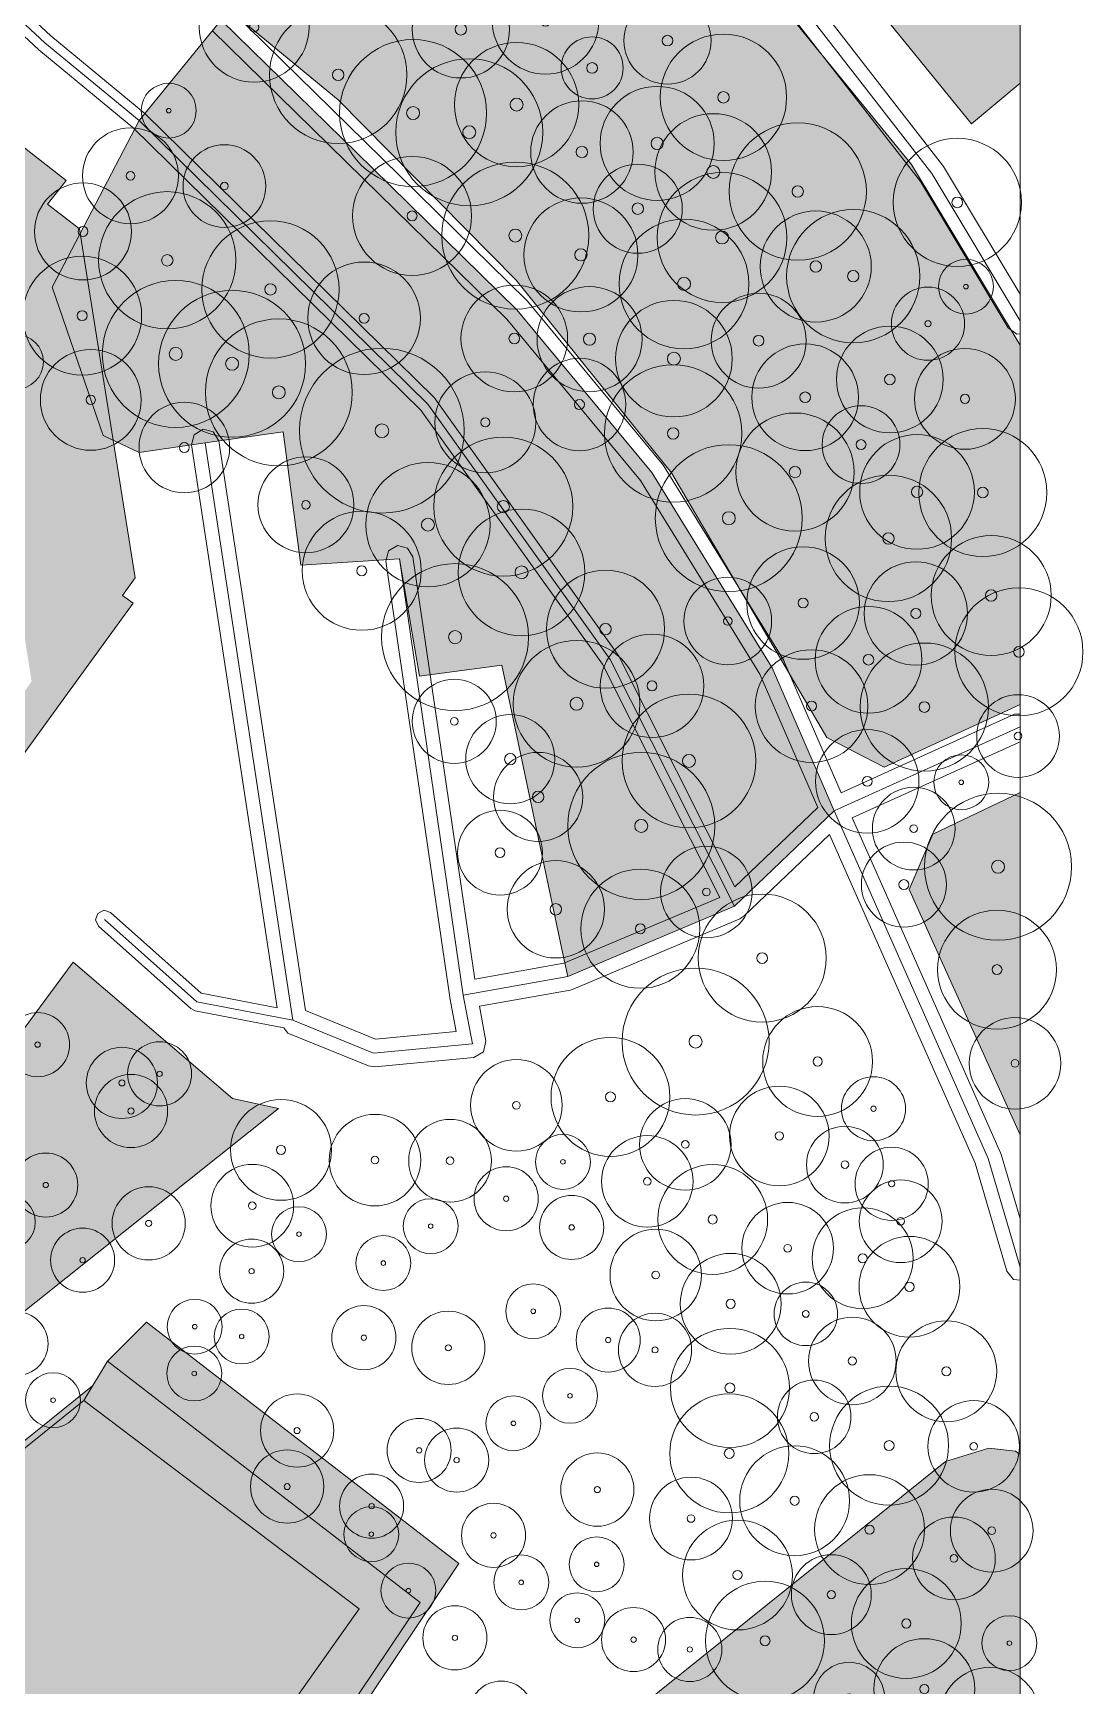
# Model space of a CAD drawing. Header units: metres. Extents: x -6 to 981, y -3 to 1020.
# Drawn here: x 866.6 to 981.3, y 622.7 to 803.3 of the extents above; entities that cross this region are included whole.
import ezdxf

# ---------------------------------------------------------------- set-up
doc = ezdxf.new("R2010")
doc.units = ezdxf.units.M
doc.header["$MEASUREMENT"] = 0
for name, color, linetype, lineweight, true_color in [('TPX_BUILDINGS', 7, 'CONTINUOUS', 0, 0x000000), ('TPX_BUILDINGS_HATCH', 7, 'CONTINUOUS', 0, 0xf0f0f0), ('TPX_BUILDINGS_SHADOWS_HATCH', 7, 'CONTINUOUS', 0, 0x000000), ('TPX_BUILDINGS_SHADOWS_OUTLINES', 7, 'CONTINUOUS', 0, 0x000000), ('TPX_FRAME_PROJECT', 7, 'CONTINUOUS', 0, 0x000000), ('TPX_ROADS_AXES', 7, 'CONTINUOUS', 0, 0x323232), ('TPX_ROADS_CONTOURS', 7, 'CONTINUOUS', 0, 0x646464), ('TPX_VEGETATION_GREEN_SPACES', 7, 'CONTINUOUS', 0, 0x58ba48), ('TPX_VEGETATION_GREEN_SPACES_HATCH', 7, 'CONTINUOUS', 0, 0x58ba48), ('TPX_VEGETATION_TREES_INDIVIDUAL', 7, 'CONTINUOUS', 0, 0x136734)]:
    doc.layers.add(name, color=color, linetype=linetype, lineweight=lineweight, true_color=true_color)

# ---------------------------------------------------------------- blocks, each defined once
blk = doc.blocks.new('TREETR008_CR090')
at = {"layer": 'TPX_VEGETATION_TREES_INDIVIDUAL'}
for radius in [9, 0.75]:
    blk.add_circle((0, 0, 0.04), radius, dxfattribs=at)
blk = doc.blocks.new('TREETR005_CR050')
at = {"layer": 'TPX_VEGETATION_TREES_INDIVIDUAL'}
for radius in [4.95, 0.542]:
    blk.add_circle((0, 0, 0.04), radius, dxfattribs=at)
blk = doc.blocks.new('TREETR003_CR039')
at = {"layer": 'TPX_VEGETATION_TREES_INDIVIDUAL'}
for radius in [3.89, 0.333]:
    blk.add_circle((0, 0, 0.04), radius, dxfattribs=at)
blk = doc.blocks.new('TREETR007_CR064')
at = {"layer": 'TPX_VEGETATION_TREES_INDIVIDUAL'}
for radius in [6.37, 0.708]:
    blk.add_circle((0, 0, 0.04), radius, dxfattribs=at)
blk = doc.blocks.new('TREETR005_CR052')
at = {"layer": 'TPX_VEGETATION_TREES_INDIVIDUAL'}
for radius in [5.24, 0.458]:
    blk.add_circle((0, 0, 0.04), radius, dxfattribs=at)
blk = doc.blocks.new('TREETR006_CR075')
at = {"layer": 'TPX_VEGETATION_TREES_INDIVIDUAL'}
for radius in [7.5, 0.625]:
    blk.add_circle((0, 0, 0.04), radius, dxfattribs=at)
blk = doc.blocks.new('TREETR004_CR039')
at = {"layer": 'TPX_VEGETATION_TREES_INDIVIDUAL'}
for radius in [3.87, 0.417]:
    blk.add_circle((0, 0, 0.04), radius, dxfattribs=at)
blk = doc.blocks.new('TREETR006_CR058')
at = {"layer": 'TPX_VEGETATION_TREES_INDIVIDUAL'}
for radius in [5.83, 0.583]:
    blk.add_circle((0, 0, 0.04), radius, dxfattribs=at)
blk = doc.blocks.new('TREETR007_CR071')
at = {"layer": 'TPX_VEGETATION_TREES_INDIVIDUAL'}
for radius in [7.09, 0.708]:
    blk.add_circle((0, 0, 0.04), radius, dxfattribs=at)
blk = doc.blocks.new('TREETR006_CR053')
at = {"layer": 'TPX_VEGETATION_TREES_INDIVIDUAL'}
for radius in [5.32, 0.625]:
    blk.add_circle((0, 0, 0.04), radius, dxfattribs=at)
blk = doc.blocks.new('TREETR006_CR070')
at = {"layer": 'TPX_VEGETATION_TREES_INDIVIDUAL'}
for radius in [7, 0.583]:
    blk.add_circle((0, 0, 0.04), radius, dxfattribs=at)
blk = doc.blocks.new('TREETR005_CR044')
at = {"layer": 'TPX_VEGETATION_TREES_INDIVIDUAL'}
for radius in [4.36, 0.458]:
    blk.add_circle((0, 0, 0.04), radius, dxfattribs=at)
blk = doc.blocks.new('TREETR004_CR042')
at = {"layer": 'TPX_VEGETATION_TREES_INDIVIDUAL'}
for radius in [4.19, 0.417]:
    blk.add_circle((0, 0, 0.04), radius, dxfattribs=at)
blk = doc.blocks.new('TREETR003_CR040')
at = {"layer": 'TPX_VEGETATION_TREES_INDIVIDUAL'}
for radius in [4, 0.333]:
    blk.add_circle((0, 0, 0.04), radius, dxfattribs=at)
blk = doc.blocks.new('TREETR007_CR076')
at = {"layer": 'TPX_VEGETATION_TREES_INDIVIDUAL'}
for radius in [7.59, 0.667]:
    blk.add_circle((0, 0, 0.04), radius, dxfattribs=at)
blk = doc.blocks.new('TREETR003_CR030')
at = {"layer": 'TPX_VEGETATION_TREES_INDIVIDUAL'}
for radius in [3, 0.25]:
    blk.add_circle((0, 0, 0.04), radius, dxfattribs=at)
blk = doc.blocks.new('TREETR006_CR069')
at = {"layer": 'TPX_VEGETATION_TREES_INDIVIDUAL'}
for radius in [6.91, 0.625]:
    blk.add_circle((0, 0, 0.04), radius, dxfattribs=at)
blk = doc.blocks.new('TREETR003_CR035')
at = {"layer": 'TPX_VEGETATION_TREES_INDIVIDUAL'}
for radius in [3.5, 0.292]:
    blk.add_circle((0, 0, 0.04), radius, dxfattribs=at)
blk = doc.blocks.new('TREETR006_CR056')
at = {"layer": 'TPX_VEGETATION_TREES_INDIVIDUAL'}
for radius in [5.6, 0.625]:
    blk.add_circle((0, 0, 0.04), radius, dxfattribs=at)
blk = doc.blocks.new('TREETR005_CR065')
at = {"layer": 'TPX_VEGETATION_TREES_INDIVIDUAL'}
for radius in [6.5, 0.542]:
    blk.add_circle((0, 0, 0.04), radius, dxfattribs=at)
blk = doc.blocks.new('TREETR005_CR043')
at = {"layer": 'TPX_VEGETATION_TREES_INDIVIDUAL'}
for radius in [4.25, 0.542]:
    blk.add_circle((0, 0, 0.04), radius, dxfattribs=at)
blk = doc.blocks.new('TREETR005_CR053')
at = {"layer": 'TPX_VEGETATION_TREES_INDIVIDUAL'}
for radius in [5.3, 0.542]:
    blk.add_circle((0, 0, 0.04), radius, dxfattribs=at)
blk = doc.blocks.new('TREETR005_CR060')
at = {"layer": 'TPX_VEGETATION_TREES_INDIVIDUAL'}
for radius in [6, 0.5]:
    blk.add_circle((0, 0, 0.04), radius, dxfattribs=at)
blk = doc.blocks.new('TREETR007_CR068')
at = {"layer": 'TPX_VEGETATION_TREES_INDIVIDUAL'}
for radius in [6.79, 0.708]:
    blk.add_circle((0, 0, 0.04), radius, dxfattribs=at)
blk = doc.blocks.new('TREETR004_CR035')
at = {"layer": 'TPX_VEGETATION_TREES_INDIVIDUAL'}
for radius in [3.47, 0.375]:
    blk.add_circle((0, 0, 0.04), radius, dxfattribs=at)
blk = doc.blocks.new('TREETR005_CR054')
at = {"layer": 'TPX_VEGETATION_TREES_INDIVIDUAL'}
for radius in [5.44, 0.458]:
    blk.add_circle((0, 0, 0.04), radius, dxfattribs=at)
blk = doc.blocks.new('TREETR005_CR057')
at = {"layer": 'TPX_VEGETATION_TREES_INDIVIDUAL'}
for radius in [5.65, 0.542]:
    blk.add_circle((0, 0, 0.04), radius, dxfattribs=at)
blk = doc.blocks.new('TREETR007_CR069')
at = {"layer": 'TPX_VEGETATION_TREES_INDIVIDUAL'}
for radius in [6.92, 0.708]:
    blk.add_circle((0, 0, 0.04), radius, dxfattribs=at)
blk = doc.blocks.new('TREETR006_CR065')
at = {"layer": 'TPX_VEGETATION_TREES_INDIVIDUAL'}
for radius in [6.45, 0.625]:
    blk.add_circle((0, 0, 0.04), radius, dxfattribs=at)
blk = doc.blocks.new('TREETR006_CR066')
at = {"layer": 'TPX_VEGETATION_TREES_INDIVIDUAL'}
for radius in [6.56, 0.625]:
    blk.add_circle((0, 0, 0.04), radius, dxfattribs=at)
blk = doc.blocks.new('TREETR005_CR062')
at = {"layer": 'TPX_VEGETATION_TREES_INDIVIDUAL'}
for radius in [6.15, 0.542]:
    blk.add_circle((0, 0, 0.04), radius, dxfattribs=at)
blk = doc.blocks.new('TREETR005_CR055')
at = {"layer": 'TPX_VEGETATION_TREES_INDIVIDUAL'}
for radius in [5.51, 0.5]:
    blk.add_circle((0, 0, 0.04), radius, dxfattribs=at)
blk = doc.blocks.new('TREETR006_CR073')
at = {"layer": 'TPX_VEGETATION_TREES_INDIVIDUAL'}
for radius in [7.28, 0.625]:
    blk.add_circle((0, 0, 0.04), radius, dxfattribs=at)
blk = doc.blocks.new('TREETR005_CR046')
at = {"layer": 'TPX_VEGETATION_TREES_INDIVIDUAL'}
for radius in [4.64, 0.542]:
    blk.add_circle((0, 0, 0.04), radius, dxfattribs=at)
blk = doc.blocks.new('TREETR006_CR034')
at = {"layer": 'TPX_VEGETATION_TREES_INDIVIDUAL'}
for radius in [3.39, 0.583]:
    blk.add_circle((0, 0, 0.04), radius, dxfattribs=at)
blk = doc.blocks.new('TREETR005_CR051')
at = {"layer": 'TPX_VEGETATION_TREES_INDIVIDUAL'}
for radius in [5.05, 0.542]:
    blk.add_circle((0, 0, 0.04), radius, dxfattribs=at)
blk = doc.blocks.new('TREETR006_CR049')
at = {"layer": 'TPX_VEGETATION_TREES_INDIVIDUAL'}
for radius in [4.87, 0.625]:
    blk.add_circle((0, 0, 0.04), radius, dxfattribs=at)
blk = doc.blocks.new('TREETR004_CR050')
at = {"layer": 'TPX_VEGETATION_TREES_INDIVIDUAL'}
for radius in [5, 0.417]:
    blk.add_circle((0, 0, 0.04), radius, dxfattribs=at)
blk = doc.blocks.new('TREETR004_CR046')
at = {"layer": 'TPX_VEGETATION_TREES_INDIVIDUAL'}
for radius in [4.59, 0.417]:
    blk.add_circle((0, 0, 0.04), radius, dxfattribs=at)
blk = doc.blocks.new('TREETR005_CR040')
at = {"layer": 'TPX_VEGETATION_TREES_INDIVIDUAL'}
for radius in [4.02, 0.458]:
    blk.add_circle((0, 0, 0.04), radius, dxfattribs=at)
blk = doc.blocks.new('TREETR006_CR063')
at = {"layer": 'TPX_VEGETATION_TREES_INDIVIDUAL'}
for radius in [6.27, 0.625]:
    blk.add_circle((0, 0, 0.04), radius, dxfattribs=at)
blk = doc.blocks.new('TREETR006_CR048')
at = {"layer": 'TPX_VEGETATION_TREES_INDIVIDUAL'}
for radius in [4.76, 0.583]:
    blk.add_circle((0, 0, 0.04), radius, dxfattribs=at)
blk = doc.blocks.new('TREETR005_CR048')
at = {"layer": 'TPX_VEGETATION_TREES_INDIVIDUAL'}
for radius in [4.79, 0.458]:
    blk.add_circle((0, 0, 0.04), radius, dxfattribs=at)
blk = doc.blocks.new('TREETR007_CR080')
at = {"layer": 'TPX_VEGETATION_TREES_INDIVIDUAL'}
for radius in [8.03, 0.708]:
    blk.add_circle((0, 0, 0.04), radius, dxfattribs=at)
blk = doc.blocks.new('TREETR006_CR052')
at = {"layer": 'TPX_VEGETATION_TREES_INDIVIDUAL'}
for radius in [5.19, 0.583]:
    blk.add_circle((0, 0, 0.04), radius, dxfattribs=at)
blk = doc.blocks.new('TREETR007_CR057')
at = {"layer": 'TPX_VEGETATION_TREES_INDIVIDUAL'}
for radius in [5.74, 0.667]:
    blk.add_circle((0, 0, 0.04), radius, dxfattribs=at)
blk = doc.blocks.new('TREETR004_CR045')
at = {"layer": 'TPX_VEGETATION_TREES_INDIVIDUAL'}
for radius in [4.52, 0.417]:
    blk.add_circle((0, 0, 0.04), radius, dxfattribs=at)
blk = doc.blocks.new('TREETR007_CR073')
at = {"layer": 'TPX_VEGETATION_TREES_INDIVIDUAL'}
for radius in [7.3, 0.708]:
    blk.add_circle((0, 0, 0.04), radius, dxfattribs=at)
blk = doc.blocks.new('TREETR007_CR062')
at = {"layer": 'TPX_VEGETATION_TREES_INDIVIDUAL'}
for radius in [6.23, 0.667]:
    blk.add_circle((0, 0, 0.04), radius, dxfattribs=at)
blk = doc.blocks.new('TREETR006_CR061')
at = {"layer": 'TPX_VEGETATION_TREES_INDIVIDUAL'}
for radius in [6.07, 0.625]:
    blk.add_circle((0, 0, 0.04), radius, dxfattribs=at)

msp = doc.modelspace()

# ---------------------------------------------------------------- hatches: boundary and pattern name
at = {"layer": 'TPX_BUILDINGS_HATCH'}
for points in [[(946.49, 841.19), (937.58, 832.2), (969.17, 793.36), (974.48, 797.83), (974.48, 805.35), (946.49, 841.19)], [(847.13, 588.44), (837.01, 576.79), (849.78, 567.06), (853.66, 564.32), (856.17, 561.6), (857.67, 559.22), (859.5, 554.83), (866.36, 505.41), (871.78, 506.7), (879.76, 506.48), (878.53, 515.45), (879.57, 518.48), (881.64, 521.5), (904.05, 539.19), (906.42, 541.07), (909.48, 541.46), (912.51, 540.85), (914.23, 539.73), (914.13, 540.96), (914.4, 542.39), (915.29, 543.37), (935.78, 559.04), (900.17, 572.87), (897.84, 576.42), (897.88, 580.53), (898.22, 584.64), (890.68, 604.63), (908.92, 631.8), (874.77, 658.18), (872.16, 653.86), (902.24, 631.1), (868.14, 582.87), (862.98, 581.14), (859.91, 580.66), (855.56, 582.23), (845.91, 594.58), (847.16, 591.25), (847.13, 588.44)], [(830.47, 617.74), (830.45, 615.21), (831.61, 612.33), (845.91, 594.58), (855.56, 582.23), (859.91, 580.66), (862.98, 581.14), (868.14, 582.87), (902.24, 631.1), (872.16, 653.86), (833.57, 622.76), (831.51, 620.42), (830.47, 617.74)]]:
    msp.add_hatch(color=256, dxfattribs=at).paths.add_polyline_path(points)
at = {"layer": 'TPX_BUILDINGS_SHADOWS_HATCH'}
for points in [[(779.97, 793.25), (768.66, 781.94), (833.72, 790.95), (837.21, 788.24), (838.22, 789.51), (848.92, 781.15), (857.51, 774.45), (856.7, 773.43), (860.38, 770.57), (861.26, 765.04), (866.47, 732.44), (863.92, 728.92), (864.82, 728.28), (857.65, 718.39), (850.48, 708.48), (863.21, 721.21), (870.38, 731.12), (877.55, 741.01), (876.65, 741.65), (876.39, 741.83), (877.78, 743.75), (872.58, 776.35), (871.69, 781.88), (868.19, 784.61), (869.43, 786.16), (870.24, 787.18), (861.65, 793.88), (850.94, 802.24), (848.37, 799.67), (845.03, 802.26), (779.97, 793.25)], [(879.01, 662.43), (874.77, 658.18), (908.92, 631.8), (890.68, 604.63), (898.22, 584.64), (900.84, 588.35), (934.49, 615.38), (939.23, 616.82), (942.17, 616.5), (945.1, 614.42), (946.55, 611.47), (955.55, 565.3), (955.51, 561.49), (953.71, 558.57), (974.48, 579.34), (974.48, 647.97), (973.99, 648.32), (971.05, 648.64), (966.31, 647.2), (932.66, 620.17), (902.16, 589.67), (894.93, 608.87), (913.16, 636.04), (879.01, 662.43)], [(837.81, 627.01), (833.57, 622.76), (872.16, 653.86), (873.13, 655.47), (837.81, 627.01)]]:
    msp.add_hatch(color=256, dxfattribs=at).paths.add_polyline_path(points)
at = {"layer": 'TPX_VEGETATION_GREEN_SPACES_HATCH'}
for points in [[(868.18, 826.12), (867.6, 822.45), (878.73, 813.51), (899.96, 795.98), (919.42, 776.27), (936.38, 755.25), (953.36, 726.3), (959.61, 723.09), (974.48, 729.93), (974.48, 769.17), (962.63, 788.92), (942.75, 813.27), (922.04, 831.34), (894.9, 852.72), (889.68, 852.22), (868.18, 826.12)], [(878.21, 793.72), (868.71, 775.51), (874.27, 759.3), (878.21, 757.46), (885.43, 758.5), (893.95, 759.73), (895.87, 745.16), (906.66, 745.82), (908.85, 733.02), (917.85, 734.21), (924.42, 703.2), (925.06, 700.19), (943.26, 707.87), (954.15, 718.29), (947.37, 733.93), (934.22, 755.26), (919.49, 773.03), (903.72, 788.52), (887.18, 804.71), (885.78, 803.01), (878.21, 793.72)], [(964.94, 715.74), (962.37, 709.69), (974.48, 682.91), (974.48, 720.29), (964.94, 715.74)], [(849.4, 703.29), (767.27, 692.11), (774.18, 662.91), (779.72, 651.11), (796.53, 637.15), (810.71, 619.81), (893.45, 685.79), (888.41, 686.86), (871, 701.77), (863.69, 691.84), (849.4, 703.29)]]:
    msp.add_hatch(color=256, dxfattribs=at).paths.add_polyline_path(points)

# ---------------------------------------------------------------- linework, layer by layer
at = {"layer": 'TPX_BUILDINGS', "elevation": 0.04}
for points in [[(946.49, 841.19), (937.58, 832.2), (969.17, 793.36), (974.48, 797.83), (974.48, 805.35)], [(830.47, 617.74), (830.45, 615.21), (831.61, 612.33), (845.91, 594.58), (855.56, 582.23), (859.91, 580.66), (862.98, 581.14), (868.14, 582.87), (902.24, 631.1), (872.16, 653.86), (833.57, 622.76), (831.51, 620.42)]]:
    msp.add_lwpolyline(points, close=True, dxfattribs=at)
msp.add_lwpolyline([(890.68, 604.63), (908.92, 631.8), (874.77, 658.18), (872.16, 653.86), (902.24, 631.1), (868.14, 582.87)], dxfattribs=at)
at = {"layer": 'TPX_BUILDINGS_SHADOWS_OUTLINES', "elevation": 0.04}
msp.add_lwpolyline([(863.21, 721.21), (870.38, 731.12), (877.55, 741.01), (876.65, 741.65), (876.39, 741.83), (877.78, 743.75), (872.58, 776.35), (871.69, 781.88), (868.19, 784.61), (869.43, 786.16), (870.24, 787.18), (861.65, 793.88)], dxfattribs=at)
for points in [[(879.01, 662.43), (874.77, 658.18), (908.92, 631.8), (890.68, 604.63), (898.22, 584.64), (900.84, 588.35), (934.49, 615.38), (939.23, 616.82), (942.17, 616.5), (945.1, 614.42), (946.55, 611.47), (955.55, 565.3), (955.51, 561.49), (953.71, 558.57), (974.48, 579.34), (974.48, 647.97), (973.99, 648.32), (971.05, 648.64), (966.31, 647.2), (932.66, 620.17), (902.16, 589.67), (894.93, 608.87), (913.16, 636.04)], [(837.81, 627.01), (833.57, 622.76), (872.16, 653.86), (873.13, 655.47)]]:
    msp.add_lwpolyline(points, close=True, dxfattribs=at)
at = {"layer": 'TPX_FRAME_PROJECT', "elevation": 0}
msp.add_lwpolyline([(0, 0), (974.48, 0), (974.48, 1013.19), (0, 1013.19)], close=True, dxfattribs=at)
at = {"layer": 'TPX_ROADS_AXES', "elevation": 0.03}
for points in [[(492.99, 1013.19), (521.19, 992.31), (619.94, 920.66), (620.41, 920.3), (628.32, 914.69), (633.16, 911.27), (649.41, 901.43), (670.74, 893.87), (688.67, 889.08), (700.63, 886.92), (724.56, 882.08), (743.39, 880.45), (762.99, 880.08), (770.31, 876.71), (782.99, 865.87), (785.47, 864.18), (789.27, 861.64), (851.51, 817.49), (867.91, 802.23), (878.21, 793.72), (909.75, 762.75), (929.69, 734.83), (943.26, 707.87)], [(620.28, 1013.19), (620.72, 1012.89), (631.53, 1008), (690.97, 985.7), (755.23, 961), (770.82, 948.68), (803.9, 923.99), (824.24, 908.81), (859.91, 882.07), (879.49, 866.98), (892.05, 857), (923.65, 832.78), (945.16, 813.28), (964.83, 787.93), (974.48, 771.84)], [(954.15, 718.29), (947.37, 733.93), (934.22, 755.26), (919.49, 773.03), (903.72, 788.52), (887.18, 804.71), (876.35, 812.69), (865.75, 820.52), (862.53, 823.1)], [(885.43, 758.5), (895.02, 695.41), (903.83, 691.81), (914.63, 692.85), (913.63, 698.15), (925.06, 700.19), (943.26, 707.87), (954.15, 718.29)], [(913.63, 698.15), (906.66, 745.82)], [(954.15, 718.29), (974.48, 727.49)], [(974.48, 668.42), (970.98, 680.32), (957.95, 709.73), (954.15, 718.29)], [(874.43, 706.43), (884.52, 697.44), (895.02, 695.41)]]:
    msp.add_lwpolyline(points, dxfattribs=at)
at = {"layer": 'TPX_ROADS_CONTOURS', "elevation": 0.03}
for points in [[(886.21, 803.56), (902.67, 787.45), (918.39, 772.01), (933, 754.38), (946.04, 733.23), (952.36, 718.65), (943.31, 710), (930.58, 735.28), (930.5, 735.41), (910.56, 763.33), (910.45, 763.46), (878.91, 794.43), (878.85, 794.49), (868.57, 802.98), (852.19, 818.23)], [(850.88, 816.72), (867.23, 801.5), (867.27, 801.46), (877.54, 792.97), (908.98, 762.1), (928.83, 734.31), (941.66, 708.83), (924.63, 701.64), (914.89, 699.9), (908.14, 746.04), (907.55, 747.02), (906.44, 747.3), (905.45, 746.72), (905.17, 745.6), (912.15, 697.93), (912.16, 697.87), (912.85, 694.19), (904.06, 693.34), (896.38, 696.48), (886.91, 758.73), (886.32, 759.71), (885.2, 759.99), (884.22, 759.39), (883.95, 758.28), (893.3, 696.76), (884.98, 698.37), (875.1, 707.18), (874.37, 707.43), (873.69, 707.1), (873.43, 706.38), (873.77, 705.69), (883.86, 696.69), (884.33, 696.46), (894.01, 694.59), (894.46, 694.02), (903.27, 690.42), (903.98, 690.32), (914.78, 691.36), (915.83, 691.95), (916.11, 693.13), (915.39, 696.94), (925.32, 698.71), (925.64, 698.81), (943.85, 706.49), (944.3, 706.79), (953.65, 715.73), (956.58, 709.12), (969.57, 679.8), (973.04, 668), (973.76, 667.1), (974.48, 667.02), (974.48, 673.74), (972.42, 680.74), (972.35, 680.93), (959.32, 710.34), (956.13, 717.54), (974.48, 725.84), (974.48, 728.88), (973.86, 728.86), (954.92, 720.28), (948.75, 734.52), (948.65, 734.71), (935.5, 756.04), (935.37, 756.21), (920.65, 773.99), (920.54, 774.1), (904.77, 789.59), (888.23, 805.78)], [(944.05, 812.25), (963.59, 787.08), (973.19, 771.07), (974.11, 770.39), (974.48, 770.44), (974.48, 774.76), (966.11, 788.7), (966.01, 788.85), (946.34, 814.2)]]:
    msp.add_lwpolyline(points, dxfattribs=at)
at = {"layer": 'TPX_VEGETATION_GREEN_SPACES', "elevation": 0}
for points in [[(868.18, 826.12), (867.6, 822.45), (878.73, 813.51), (899.96, 795.98), (919.42, 776.27), (936.38, 755.25), (953.36, 726.3), (959.61, 723.09), (974.48, 729.93), (974.48, 769.17), (962.63, 788.92), (942.75, 813.27), (922.04, 831.34), (894.9, 852.72), (889.68, 852.22)], [(878.21, 793.72), (868.71, 775.51), (874.27, 759.3), (878.21, 757.46), (885.43, 758.5), (893.95, 759.73), (895.87, 745.16), (906.66, 745.82), (908.85, 733.02), (917.85, 734.21), (924.42, 703.2), (925.06, 700.19), (943.26, 707.87), (954.15, 718.29), (947.37, 733.93), (934.22, 755.26), (919.49, 773.03), (903.72, 788.52), (887.18, 804.71), (885.78, 803.01)], [(964.94, 715.74), (962.37, 709.69), (974.48, 682.91), (974.48, 720.29)], [(849.4, 703.29), (767.27, 692.11), (774.18, 662.91), (779.72, 651.11), (796.53, 637.15), (810.71, 619.81), (893.45, 685.79), (888.41, 686.86), (871, 701.77), (863.69, 691.84)]]:
    msp.add_lwpolyline(points, close=True, dxfattribs=at)

# ---------------------------------------------------------------- block references
at = {"layer": 'TPX_VEGETATION_TREES_INDIVIDUAL'}
for name, p in [('TREETR005_CR060', (890.78, 803.92, 0.04)), ('TREETR006_CR058', (922.62, 804.63, 0.04)), ('TREETR006_CR053', (913.37, 803.7, 0.04)), ('TREETR006_CR075', (899.97, 798.72, 0.04)), ('TREETR006_CR048', (935.95, 802.46, 0.04)), ('TREETR007_CR080', (908.15, 794.55, 0.04)), ('TREETR007_CR068', (919.46, 795.47, 0.04)), ('TREETR006_CR034', (927.71, 799.48, 0.04)), ('TREETR006_CR069', (942.06, 796.27, 0.04)), ('TREETR007_CR080', (914.29, 792.45, 0.04)), ('TREETR003_CR030', (881.45, 794.81, 0.04)), ('TREETR007_CR062', (934.82, 791.23, 0.04)), ('TREETR006_CR056', (926.6, 790.29, 0.04)), ('TREETR005_CR052', (877.27, 787.69, 0.04)), ('TREETR007_CR064', (940.95, 788.11, 0.04)), ('TREETR006_CR075', (950.18, 785.98, 0.04)), ('TREETR006_CR070', (967.62, 784.79, 0.04)), ('TREETR004_CR045', (887.53, 786.57, 0.04)), ('TREETR005_CR065', (908.04, 783.31, 0.04)), ('TREETR007_CR080', (919.32, 781.16, 0.04)), ('TREETR006_CR049', (932.7, 784.1, 0.04)), ('TREETR007_CR071', (941.91, 780.95, 0.04)), ('TREETR005_CR053', (872.08, 781.61, 0.04)), ('TREETR006_CR075', (881.29, 778.46, 0.04)), ('TREETR007_CR062', (926.49, 779.05, 0.04)), ('TREETR006_CR073', (956.25, 776.72, 0.04)), ('TREETR006_CR075', (892.56, 775.28, 0.04)), ('TREETR007_CR071', (937.76, 775.88, 0.04)), ('TREETR006_CR061', (952.15, 777.78, 0.04)), ('TREETR005_CR065', (871.99, 772.41, 0.04)), ('TREETR003_CR030', (968.56, 775.58, 0.04)), ('TREETR005_CR062', (902.8, 772.12, 0.04)), ('TREETR007_CR080', (882.22, 768.23, 0.04)), ('TREETR007_CR080', (888.37, 767.15, 0.04)), ('TREETR006_CR058', (919.21, 769.92, 0.04)), ('TREETR007_CR057', (927.43, 769.84, 0.04)), ('TREETR006_CR052', (945.91, 769.67, 0.04)), ('TREETR003_CR040', (964.42, 771.53, 0.04)), ('TREETR007_CR064', (936.65, 767.71, 0.04)), ('TREETR007_CR080', (893.48, 764.03, 0.04)), ('TREETR006_CR058', (960.25, 765.44, 0.04)), ('TREETR003_CR030', (864.75, 767.37, 0.04)), ('TREETR005_CR055', (872.93, 763.21, 0.04)), ('TREETR008_CR090', (904.74, 759.84, 0.04)), ('TREETR005_CR051', (926.33, 762.7, 0.04)), ('TREETR006_CR058', (950.99, 763.49, 0.04)), ('TREETR005_CR055', (968.45, 763.32, 0.04)), ('TREETR005_CR055', (916.04, 760.75, 0.04)), ('TREETR006_CR075', (936.57, 759.54, 0.04)), ('TREETR005_CR050', (883.15, 758, 0.04)), ('TREETR005_CR043', (957.1, 758.32, 0.04)), ('TREETR006_CR065', (949.88, 755.32, 0.04)), ('TREETR007_CR076', (918.01, 751.54, 0.04)), ('TREETR006_CR063', (963.22, 753.15, 0.04)), ('TREETR006_CR070', (970.4, 753.08, 0.04)), ('TREETR005_CR052', (896.44, 751.74, 0.04)), ('TREETR007_CR080', (942.65, 750.28, 0.04)), ('TREETR007_CR068', (909.77, 749.57, 0.04)), ('TREETR006_CR069', (960.09, 748.07, 0.04)), ('TREETR005_CR065', (902.54, 744.53, 0.04)), ('TREETR007_CR069', (920, 744.36, 0.04)), ('TREETR006_CR066', (971.32, 741.83, 0.04)), ('TREETR005_CR062', (950.77, 741.01, 0.04)), ('TREETR007_CR080', (912.74, 737.28, 0.04)), ('TREETR006_CR065', (929.18, 738.15, 0.04)), ('TREETR005_CR057', (963.09, 739.87, 0.04)), ('TREETR005_CR048', (942.54, 739.04, 0.04)), ('TREETR006_CR070', (974.35, 735.67, 0.04)), ('TREETR006_CR058', (957.91, 734.81, 0.04)), ('TREETR007_CR069', (926.02, 730, 0.04)), ('TREETR005_CR057', (934.26, 731.96, 0.04)), ('TREETR005_CR062', (951.69, 729.75, 0.04)), ('TREETR006_CR070', (964.02, 729.64, 0.04)), ('TREETR004_CR046', (912.65, 728.08, 0.04)), ('TREETR007_CR073', (938.29, 723.75, 0.04)), ('TREETR004_CR045', (974.26, 726.47, 0.04)), ('TREETR006_CR049', (918.77, 723.94, 0.04)), ('TREETR005_CR057', (957.78, 721.52, 0.04)), ('TREETR006_CR049', (921.82, 719.82, 0.04)), ('TREETR007_CR080', (933.08, 716.65, 0.04)), ('TREETR003_CR030', (968.05, 721.42, 0.04)), ('TREETR004_CR045', (962.86, 716.36, 0.04)), ('TREETR007_CR080', (972.07, 712.19, 0.04)), ('TREETR005_CR046', (917.65, 713.73, 0.04)), ('TREETR004_CR050', (940.2, 709.43, 0.04)), ('TREETR005_CR046', (961.78, 710.24, 0.04)), ('TREETR006_CR053', (923.75, 707.54, 0.04)), ('TREETR005_CR065', (932.98, 705.41, 0.04)), ('TREETR006_CR070', (946.3, 702.21, 0.04)), ('TREETR005_CR065', (971.96, 700.95, 0.04)), ('TREETR007_CR080', (939.02, 693.09, 0.04)), ('TREETR003_CR035', (867.12, 692.75, 0.04)), ('TREETR005_CR060', (952.35, 690.91, 0.04)), ('TREETR004_CR050', (973.92, 690.71, 0.04)), ('TREETR003_CR039', (876.33, 688.57, 0.04)), ('TREETR003_CR035', (880.45, 689.56, 0.04)), ('TREETR005_CR065', (929.72, 687.04, 0.04)), ('TREETR004_CR050', (919.44, 686.12, 0.04)), ('TREETR003_CR040', (877.33, 685.5, 0.04)), ('TREETR005_CR054', (948.17, 682.78, 0.04)), ('TREETR003_CR035', (958.46, 685.75, 0.04)), ('TREETR005_CR055', (893.72, 681.25, 0.04)), ('TREETR004_CR050', (937.89, 681.85, 0.04)), ('TREETR004_CR050', (903.98, 680.13, 0.04)), ('TREETR004_CR045', (912.19, 680.06, 0.04)), ('TREETR003_CR030', (924.52, 679.94, 0.04)), ('TREETR004_CR050', (933.74, 677.81, 0.04)), ('TREETR004_CR042', (955.33, 679.64, 0.04)), ('TREETR003_CR040', (960.44, 677.55, 0.04)), ('TREETR003_CR035', (868.01, 677.41, 0.04)), ('TREETR004_CR045', (890.58, 675.15, 0.04)), ('TREETR003_CR035', (918.32, 675.91, 0.04)), ('TREETR005_CR060', (940.89, 673.65, 0.04)), ('TREETR004_CR045', (961.43, 673.45, 0.04)), ('TREETR003_CR030', (863.86, 673.36, 0.04)), ('TREETR003_CR040', (879.26, 673.22, 0.04)), ('TREETR003_CR030', (910.07, 672.92, 0.04)), ('TREETR003_CR035', (925.48, 672.78, 0.04)), ('TREETR004_CR050', (949.08, 670.51, 0.04)), ('TREETR003_CR030', (895.68, 672.04, 0.04)), ('TREETR005_CR055', (957.28, 669.41, 0.04)), ('TREETR003_CR035', (872.04, 669.2, 0.04)), ('TREETR004_CR050', (934.67, 667.58, 0.04)), ('TREETR003_CR035', (890.51, 668, 0.04)), ('TREETR003_CR030', (904.9, 668.88, 0.04)), ('TREETR005_CR055', (962.39, 666.29, 0.04)), ('TREETR005_CR055', (942.86, 664.43, 0.04)), ('TREETR003_CR030', (921.28, 663.62, 0.04)), ('TREETR004_CR035', (951.06, 663.33, 0.04)), ('TREETR003_CR030', (884.29, 661.93, 0.04)), ('TREETR003_CR035', (864.76, 660.07, 0.04)), ('TREETR003_CR030', (889.42, 660.86, 0.04)), ('TREETR003_CR035', (902.77, 660.73, 0.04)), ('TREETR003_CR040', (912, 659.62, 0.04)), ('TREETR003_CR035', (929.47, 660.47, 0.04)), ('TREETR003_CR040', (934.59, 659.4, 0.04)), ('TREETR005_CR048', (956.15, 658.18, 0.04)), ('TREETR005_CR065', (942.77, 655.24, 0.04)), ('TREETR005_CR055', (966.41, 657.06, 0.04)), ('TREETR003_CR030', (884.24, 656.82, 0.04)), ('TREETR003_CR030', (868.81, 653.9, 0.04)), ('TREETR003_CR030', (925.3, 654.38, 0.04)), ('TREETR005_CR040', (951.98, 652.08, 0.04)), ('TREETR003_CR040', (895.48, 650.58, 0.04)), ('TREETR003_CR030', (919.11, 651.37, 0.04)), ('TREETR005_CR065', (942.7, 648.08, 0.04)), ('TREETR005_CR065', (960.17, 648.94, 0.04)), ('TREETR004_CR050', (969.41, 648.85, 0.04)), ('TREETR003_CR035', (908.81, 648.41, 0.04)), ('TREETR003_CR035', (912.91, 647.35, 0.04)), ('TREETR003_CR040', (894.39, 644.46, 0.04)), ('TREETR005_CR060', (949.84, 642.91, 0.04)), ('TREETR003_CR040', (928.28, 644.13, 0.04)), ('TREETR003_CR035', (903.62, 642.32, 0.04)), ('TREETR004_CR045', (938.52, 640.97, 0.04)), ('TREETR005_CR060', (958.03, 639.76, 0.04)), ('TREETR004_CR045', (971.38, 639.64, 0.04)), ('TREETR003_CR030', (903.59, 639.26, 0.04)), ('TREETR003_CR035', (916.94, 639.13, 0.04)), ('TREETR005_CR060', (943.6, 634.79, 0.04)), ('TREETR004_CR045', (967.24, 636.61, 0.04)), ('TREETR003_CR030', (928.21, 635.96, 0.04)), ('TREETR003_CR030', (907.64, 633.09, 0.04)), ('TREETR003_CR030', (919.97, 633.99, 0.04)), ('TREETR005_CR044', (953.85, 632.65, 0.04)), ('TREETR005_CR065', (946.61, 627.61, 0.04)), ('TREETR005_CR060', (962.04, 629.5, 0.04)), ('TREETR003_CR030', (926.09, 629.85, 0.04)), ('TREETR003_CR035', (912.72, 627.93, 0.04)), ('TREETR003_CR035', (932.24, 627.74, 0.04)), ('TREETR003_CR030', (973.31, 627.35, 0.04)), ('TREETR003_CR035', (938.39, 626.66, 0.04)), ('TREETR005_CR055', (964.02, 622.33, 0.04)), ('TREETR004_CR039', (955.8, 621.39, 0.04)), ('TREETR003_CR035', (917.78, 619.71, 0.04)), ('TREETR005_CR055', (971.18, 619.2, 0.04))]:
    msp.add_blockref(name, p, dxfattribs=at)

doc.saveas('drawing.dxf')
